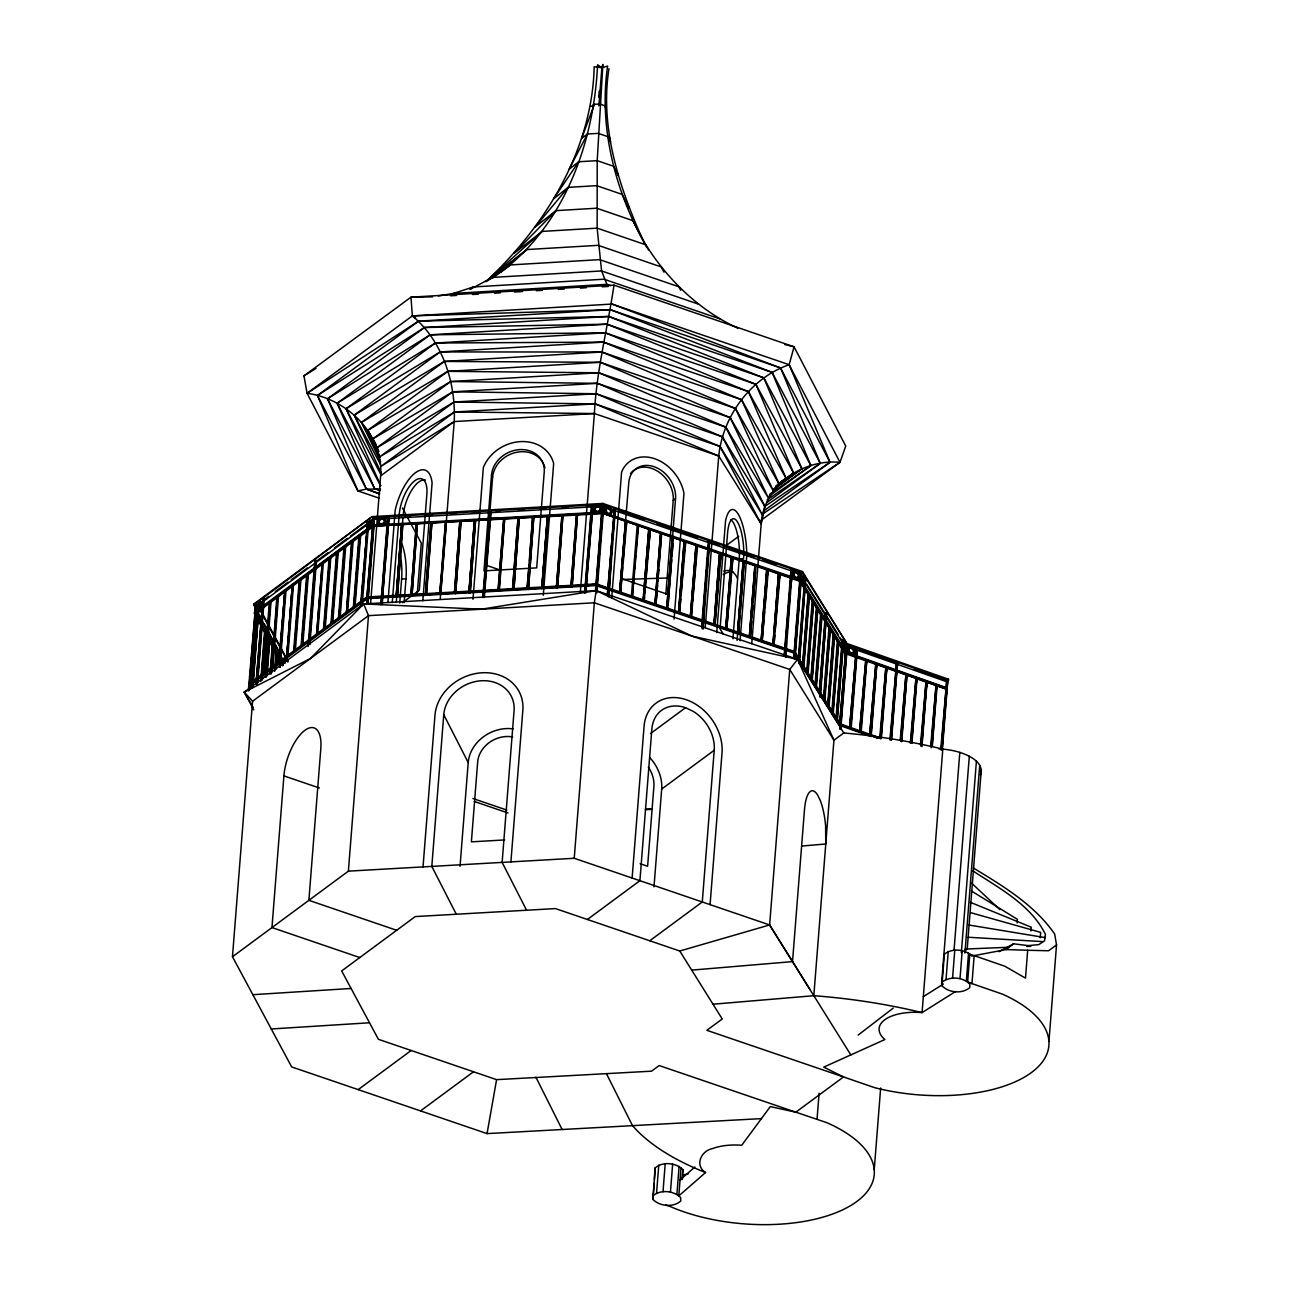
<?xml version="1.0" encoding="UTF-8"?>
<svg xmlns="http://www.w3.org/2000/svg" width="1289" height="1289" viewBox="0 0 1289 1289"><rect width="100%" height="100%" fill="white"/><g stroke="black" fill="none" stroke-linecap="round" stroke-linejoin="round"><path stroke-width="1.5" d="M370.571 603.639L380.626 475.899C383.768 434.071 346.822 398.607 307.072 393.29L303.962 375.856L410.982 297.163L613.983 285.143L794.072 346.805L845.745 446.042L839.977 462.316L760.623 520.659M938.795 748.877A40.894 19.271 4.5 0 1 959.806 752.405C969.264 755.37 984.828 762.717 980.381 775.043M440.226 599.192L454.211 421.551C456.032 382.914 442.675 341.182 412.335 315.886L410.982 297.163L432.54 296.857M256.511 610.615C258.009 603.461 258.219 619.912 256.527 611.373M941.937 985.698L942.13 982.186C949.832 975.886 963.157 976.998 969.908 984.232L969.699 987.745C962.013 994.045 948.688 992.949 941.937 985.698L944.338 954.214C952.039 947.914 965.364 949.026 972.099 956.261M944.144 957.727L944.338 954.214M255.48 608.65L253.675 604.106L372.134 516.615L602.849 503.435L802.499 571.575L847.63 644.79L948.462 680.27L948.543 679.239L847.711 643.775M248.342 690.662L255.738 604.235L256.769 604.589L250.163 688.697M248.874 690.84L255.738 604.235M248.793 685.071L249.84 685.426L250.227 680.431M250.533 676.499L253.933 633.237M254.255 629.306L255.335 615.53M255.705 610.76L256.769 604.589M251.5 686.973L257.848 610.712M251.967 685.571L253.353 667.879M253.659 663.948L257.22 618.72L258.396 618.639M252.547 685.539L253.933 667.847M254.255 663.899L257.816 618.672M252.676 686.892L258.718 610.051L253.127 685.506M761.428 1118.61L487.049 1133.611L291.668 1066.921L232.471 956.744L252.58 701.248L244.233 692.129L363.659 603.929L596.211 590.62L797.569 659.34L843.796 732.974A328.518 154.728 4.5 0 1 907.617 741.626L916.527 743.334A328.453 154.712 4.5 0 1 942.807 749.135L922.07 1012.606A40.894 19.271 4.5 0 0 884.931 1019.647A40.894 19.271 4.5 0 0 884.882 1039.546L823.768 1067.115L843.522 1076.943L874.264 1087.545A126.306 59.487 4.5 0 0 1031.007 1072.851A126.306 59.487 4.5 0 0 1002.665 994.222L967.62 982.105L969.827 954.134L1004.872 966.251L1025.496 978.125L1027.687 950.267L1006.193 949.558L974.162 955.616L971.97 983.588L967.62 982.105M255.963 683.283L263.198 598.724L264.245 599.079L257.623 683.186M256.092 684.233L260.732 625.246L261.909 625.165L258.493 668.427M256.43 684.685L263.198 598.724M256.978 684.781L257.848 672.939M258.219 669.039L260.475 639.521M260.845 635.606L261.715 623.779M262.021 619.848L263.037 606.99L261.989 606.636M263.713 598.902L262.537 599.691L264.245 599.079M257.413 682.203L258.187 672.359M260.684 681.51L264.551 632.351L265.727 632.271L262.005 679.464M261.458 676.177L264.857 632.915L266.033 632.851L262.312 680.044M264.326 673.148L269.997 601.721L271.028 602.092L265.47 672.874L264.422 672.52M265.615 663.497L264.841 673.325L263.794 672.971L269.369 602.189L270.416 602.543L269.804 610.406M265.937 659.565L268.257 630.079M268.563 626.132L269.482 614.337M265.421 676.806L268.37 639.457L269.53 639.376L266.597 676.741M265.727 677.386L266.033 673.454M266.501 667.557L266.807 663.626M267.435 655.763L268.209 645.918M266.469 675.388L266.775 671.456M267.097 667.509L269.256 639.989M267.065 675.339L269.852 639.956L268.676 640.021M270.013 674.083L272.172 646.546L273.349 646.482M270.481 672.697L272.495 647.126L273.655 647.046M271.061 672.649L271.367 668.717M272.14 658.888L272.607 652.991M271.189 674.002L277.457 596.211L278.505 596.565L272.93 667.364L271.882 667.009M271.657 672.616L271.963 668.685M272.575 660.822L273.042 654.925M272.317 667.815L273.397 654.055M273.703 650.123L274.638 638.329M274.944 634.397L275.862 622.587M276.184 618.656L277.264 604.895M277.57 600.964L277.876 597.033L276.845 596.678L271.786 667.638M274.605 671.36L275.991 653.652L277.167 653.587L275.927 669.313M275.073 669.958L276.297 654.232L277.473 654.151L276.394 667.911M275.814 667.96L276.893 654.184M279.568 658.196L283.129 612.968M283.435 609.036L284.515 595.276M279.342 666.655L279.665 662.723M280.084 658.373L282.404 628.871M282.71 624.939L283.644 613.145M283.951 609.214L285.03 595.454M279.665 667.235L279.971 663.303M280.245 667.186L280.712 661.289M280.986 665.188L281.292 661.257M283.983 663.319L284.257 659.855L285.739 660.355L284.257 659.855M285.159 663.239L285.433 659.775M287.028 652.685L286.722 656.617L292.297 585.818M287.334 648.754L288.269 636.943M288.575 633.012L290.895 603.526M291.201 599.594L292.136 587.784M287.866 648.931L291.411 603.703M291.733 599.772L292.651 587.977M396.674 930.287L308.877 900.334L320.816 748.619A36.318 15.291 -71.2 0 0 304.881 730.315A36.318 15.291 -71.2 0 0 283.902 775.881L271.963 927.581L359.776 957.55M294.182 651.106L299.854 579.679L300.901 580.034L295.326 650.816L294.279 650.462M295.326 643.42L294.698 651.283L293.666 650.929L299.225 580.131L300.273 580.485L299.499 590.33M295.632 639.489L296.567 627.679M296.873 623.747L297.807 611.953M298.113 608.021L299.193 594.261M301.642 645.596L307.314 574.169L308.361 574.523L302.786 645.306L301.739 644.951M303.092 633.962L302.174 645.773L301.127 645.402L306.701 574.62L307.733 574.975L307.12 582.837M303.414 630.031L305.574 602.511M305.88 598.579L306.814 586.769M308.071 646.546L314.838 560.586L315.966 560.312M308.828 644.242L315.451 560.135M309.795 638.281L310.713 626.486M311.02 622.555L313.356 593.053M313.662 589.121L314.58 577.327M314.903 573.396L315.289 568.401L314.242 568.03M315.418 566.661L315.869 560.941M309.876 644.597L316.498 560.489M317.561 628.839L322.363 567.885M324.038 629.048L329.71 557.621L330.757 557.976L325.182 628.774L324.135 628.42M324.876 625.294L324.57 629.225L323.523 628.871L329.098 558.089L330.129 558.443L329.049 572.203M325.182 621.362L327.503 591.86M327.809 587.929L328.743 576.135M331.499 623.538L337.17 552.111L338.217 552.465L332.643 623.264L331.595 622.909M332.175 621.749L332.643 615.852M332.949 611.921L335.285 582.419M335.591 578.487L336.51 566.693M336.832 562.761L337.605 552.933L336.558 552.562L330.983 623.36L332.03 623.715M338.975 618.027L344.63 546.6L345.678 546.955L340.103 617.737L339.071 617.383M340.425 606.41L339.49 618.204L338.443 617.85L344.018 547.052L345.065 547.406L344.598 553.303M340.731 602.479L341.666 590.668M341.972 586.737L342.89 574.942M343.212 571.011L344.292 557.251M347.112 610.728L349.432 581.226M349.738 577.295L350.672 565.5M350.979 561.569L352.058 547.793M354.362 601.093L355.297 589.299M355.603 585.367L357.923 555.865M358.229 551.934L359.164 540.139M354.878 601.27L358.439 556.042M358.761 552.111L359.679 540.317M360.469 606.104L367.703 521.546L368.751 521.9L362.128 606.007M360.984 606.281L361.822 595.582M362.145 591.651L363.063 579.857M363.369 575.925L364.304 564.131M364.61 560.183L365.689 546.423M366.012 542.492L366.978 530.166L368.074 530.423M367.156 527.894L367.607 522.174M361.081 605.637L367.703 521.546M362.048 599.691L362.354 595.76M362.66 591.828L363.595 580.034M363.901 576.102L364.819 564.308M365.141 560.377L366.221 546.6M366.527 542.669L367.494 530.343M367.671 528.071L367.945 524.591M368.219 521.723L367.043 522.512L368.751 521.9M253.595 605.121L372.134 516.615M366.656 597L366.575 598.08L596.275 584.964L596.356 583.885L366.656 597L248.745 684.105M946.948 687.891L846.019 652.057L800.807 579.873L602.011 512.023L372.312 525.155L372.231 526.218L601.931 513.103L800.727 580.936L845.938 653.12M366.527 603.945L373.149 517.679L374.471 517.904M366.672 604.219L367.156 598.096M373.262 520.498L366.914 597M373.407 518.774L374.583 518.694L373.439 518.259M373.101 525.686L373.02 526.766L255.496 613.564L254.449 613.21L372.569 525.139M367.558 603.59L374.326 517.614L373.746 525.058M367.864 604.154L373.987 526.17M232.471 956.744L348.384 871.155L368.493 615.659L363.659 603.929L310.536 658.453L244.233 692.129L253.756 709.868M380.803 604.686L387.715 516.857L388.891 516.792L381.979 604.605M381.238 603.397L387.377 525.413M387.554 523.141L388.005 517.421M382.414 603.333L382.559 597.161M389.181 517.356L382.64 596.098M387.957 602.076L395.191 510.251A37.832 15.919 -71.2 0 1 415.525 472.676A37.832 15.919 -71.2 0 1 432.089 483.004L422.824 600.771M392.259 602.656L399.171 514.827A27.23 11.456 -71.2 0 1 414.897 480.652A27.23 11.456 -71.2 0 1 426.852 494.396L419.312 590.201L402.394 602.688M396.094 596.694L401.749 524.832M396.319 601.995L396.948 594.003M397.254 590.024L402.909 518.162M399.735 602.994L401.62 579.051A27.23 6.961 86.4 0 0 400.412 555.011M404.118 602.72L406.003 578.777A27.23 6.961 86.4 0 0 401.572 543.168M416.299 523.995L410.788 596.146L416.444 524.285M417.346 593.021L421.277 543.12L402.442 508.059M430.864 523.173L425.354 595.309L431.009 523.447M439.758 594.197L445.414 522.335M441.547 573.75L439.613 593.907M441.853 569.819L445.559 522.625M423.034 866.901L434.973 715.202A45.389 38.461 -27.1 0 1 482.054 672.777A45.389 38.461 -27.1 0 1 522.851 710.191L510.911 861.89M526.573 910.227L502.13 862.389L514.069 710.69A36.318 30.775 -27.1 0 0 481.425 680.753A36.318 30.775 -27.1 0 0 443.754 714.702L431.815 866.401L456.274 914.239M454.324 593.359L459.835 521.207L454.711 590.62M468.874 592.537L474.529 520.675M472.982 599.321L483.343 467.569A37.832 32.048 -27.1 0 1 520.385 441.611A37.832 32.048 -27.1 0 1 553.658 463.573L543.281 595.309M460.044 866.337L468.213 762.54L443.754 714.702M491.512 475.061L483.971 570.866L536.691 567.869L544.232 472.048A27.23 23.073 -27.1 0 0 519.757 449.603A27.23 23.073 -27.1 0 0 491.512 475.061L492.607 477.204L483.149 597.58M482.843 597L489.611 511.024L490.787 510.96L484.019 596.936M484.326 597.5L491.093 511.54M497.989 590.861L503.645 519M512.555 590.04L518.065 517.888L512.41 589.75M527.104 589.202L532.615 517.05L529.505 560.892M529.199 564.824L526.959 588.912M541.67 588.38L547.326 516.518M541.896 587.591L547.309 518.774M485.744 281.711C545.311 226.365 592.263 149.814 594.181 66.754L601.866 67.753L607.602 66.061C598.483 128.739 615.739 192.996 646.836 247.407M561.875 515.681L556.365 587.832L562.02 515.971M500.712 272.269C564.614 224.592 594.084 142.096 597.564 64.772L601.866 67.753L598.853 105.875M598.724 97.11L599.192 91.148M643.114 240.479C619.155 187.018 599.611 127.869 608.956 68.671M576.441 514.843L570.93 586.994L576.586 515.133M580.243 593.198L594.39 413.543C596.549 370.104 607.715 327.857 613.983 285.143M584.61 593.037L591.522 505.207L602.511 504.885L595.744 590.845M585.045 591.748L588.509 547.728M588.815 543.797L591.184 513.779M591.232 513.231L591.812 505.787M585.786 592.972L592.843 505.433M586.221 591.683L586.366 585.528M592.988 505.723L586.463 584.449M810.137 989.791L769.63 924.954L574.233 858.281L594.342 602.785L596.211 590.62L692.048 636.122L797.569 659.34L833.935 740.192L813.826 995.704L712.994 1004.212M595.437 591.071L601.576 513.086M601.609 512.555L602.817 504.66L596.05 590.62M601.931 513.103L602.011 512.023M847.63 644.79L802.419 572.59L602.769 504.466L602.849 503.435M596.485 591.425L597.532 585.383M597.161 582.805L599.482 553.319M599.788 549.372L600.722 537.577M601.028 533.646L603.252 505.465M596.952 592.843L603.864 505.014M607.232 595.099L614.611 508.672L607.699 596.501M607.538 594.874L614.305 508.913L615.046 509.493M608.279 595.454L608.569 591.732M611.115 559.297L609.423 588.348M611.437 555.366L612.356 543.571M612.678 539.64L614.869 511.733M608.746 596.855L615.352 509.268M611.711 597.79L621.604 472.032A37.832 29.325 53.6 0 1 654.667 458.723A37.832 29.325 53.6 0 1 683.96 493.316L674.066 619.074M619.864 592.247L625.439 521.449M622.603 567.257L620.605 592.827L626.792 521.578L625.552 529.908M622.925 563.325L624.005 549.565M624.311 545.634L625.246 533.839M631.352 596.501L637.233 525.477M633.012 588.992L632.4 596.855L638.587 525.606L637.185 535.886M633.318 585.045L634.252 573.251M634.559 569.319L635.638 555.559M635.96 551.628L636.879 539.833M643.453 600.287L649.028 529.505M644.5 596.952L644.194 600.883L650.381 529.634L647.449 559.587M644.806 593.004L645.902 579.244M646.208 575.313L647.126 563.519M632.126 878.035L644.065 726.335A45.389 35.19 53.6 0 1 686.183 699.701A45.389 35.19 53.6 0 1 722.017 752.937L710.078 904.636M655.247 604.315L660.822 533.533M656.455 598.998L657.535 585.238M657.841 581.307L658.776 569.512M659.082 565.581L661.402 536.079M665.849 594.165L673.229 500.341A27.23 21.123 53.6 0 0 657.728 471.291A27.23 21.123 53.6 0 0 630.547 473.482M667.058 608.344L675.549 498.634A27.23 21.123 53.6 0 0 654.039 466.699A27.23 21.123 53.6 0 0 628.774 482.682L619.558 592.473L625.745 521.223M668.089 604.992L669.023 593.198M669.329 589.266L671.65 559.764M671.972 555.833L672.89 544.039M653.99 886.88L661.692 789.061A36.318 28.149 53.6 0 0 649.592 757.433M678.852 612.372L684.427 541.573M679.738 610.986L680.673 599.192M680.979 595.26L683.299 565.758M683.605 561.827L684.54 550.032M684.846 546.101L685.78 541.702L679.577 612.952M690.646 616.4L696.221 545.601M692.306 605.186L691.387 616.98L697.575 545.73L696.495 552.095M692.612 601.254L694.787 573.718M695.093 569.786L696.173 556.026M652.879 1195.918C660.419 1189.312 673.744 1190.585 680.656 1197.562L680.705 1201.074C673.18 1207.696 659.855 1206.407 652.927 1199.447L655.086 1167.947C662.61 1161.341 675.935 1162.63 682.864 1169.59L682.429 1179.129M652.927 1199.447L654.184 1183.463M654.49 1179.467L655.086 1167.947M656.568 1193.082L658.776 1165.127M701.603 627.308L708.37 541.348M701.925 627.082L708.998 540.881L702.086 628.71M703.955 611.179L703.713 621.62M704.261 607.248L705.196 595.437M705.502 591.506L706.42 579.712M706.743 575.78L707.822 562.02M708.128 558.089L709.417 541.702M703.133 629.064L709.723 541.477M705.212 627.646L718.73 455.984C722.903 415.928 750.762 378.048 789.158 364.706L794.072 346.805L784.727 344.485M662.997 1191.713L665.205 1163.741M714.235 624.44L719.81 553.658M670.441 1192.148L672.649 1164.176M718.07 585.705L714.976 625.036L721.163 553.787L719.616 566.048M718.376 581.774L719.31 569.98M716.748 632.609L725.546 520.82A37.832 10.989 85.2 0 1 737.775 513.457A37.832 10.989 85.2 0 1 746.782 552.933M676.902 1194.291L679.11 1166.319M680.995 1167.947L678.787 1195.918L705.55 1172.523C694.304 1165.465 701.152 1150.755 712.414 1148.628A40.894 19.271 4.5 0 1 741.739 1145.26L770.306 1106.59L795.812 1112.181L826.748 1122.638A126.306 59.487 4.5 0 1 847.066 1207.616A126.306 59.487 4.5 0 1 670.151 1206.504L665.801 1205.022M587.381 919.492L639.908 880.693L651.863 728.994A36.318 28.149 53.6 0 1 685.555 707.693L693.53 711.528A36.318 28.149 53.6 0 1 714.219 750.262L702.279 901.978L649.753 940.777M682.074 1179.612L682.864 1169.59M726.029 628.468L731.604 557.686M727.077 625.117L726.77 629.064L732.958 557.815L731.266 572.026M727.399 621.185L729.719 591.699M730.025 587.768L730.944 575.957M732.925 638.845L739.209 559.007A27.23 7.911 85.2 0 0 739.435 552.369M737.099 640.472L743.399 561.714M739.967 615.385L738.565 633.076L744.14 562.294M740.273 611.453L741.207 599.659M741.513 595.727L743.979 564.26M740.079 640.746L746.83 554.914M749.634 636.524L755.209 565.742M750.52 635.139L751.6 621.379M751.906 617.447L752.84 605.653M753.147 601.721L755.467 572.219M751.761 643.71L761.187 523.946C763.507 485.26 803.144 458.836 839.977 462.316L789.158 364.706L612.017 304.059L412.335 315.886L307.072 393.29L357.891 490.9L378.837 498.07M761.428 640.552L767.003 569.754M763.088 629.338L762.17 641.132L768.357 569.883L767.277 576.247M763.394 625.407L764.49 611.647M764.796 607.699L766.955 580.179M773.223 644.581L778.798 573.782M774.737 635.332L773.964 645.161L780.151 573.911L778.91 582.241M775.043 631.401L776.123 617.624M776.429 613.693L777.364 601.899M777.67 597.967L778.604 586.173M784.195 655.489L790.963 569.529M784.502 655.263L791.575 569.061L784.808 655.038M785.388 653.974L786.29 649.801M786.371 641.326L786.371 648.738M786.693 637.394L787.772 623.618M788.078 619.687L790.254 592.167M790.56 588.235L792.026 576.876M791.527 569.577L791.994 569.883M785.71 657.245L792.316 569.641M793.541 658.582L794.024 652.476M828.827 707.435L794.137 652.041L800.308 572.622M794.04 657.293L797.359 615.143M797.665 611.212L800.034 581.178M800.211 578.906L800.662 573.202M794.121 658.534L800.888 572.574M794.701 658.486L801.468 572.525M795.055 659.066L801.822 573.089M802.419 572.59L802.499 571.575M798.245 658.631L804.658 579.583M798.826 658.582L805.077 579.26L805.979 580.292L804.449 579.824L805.609 579.728M799.035 663.319L805.657 579.212L799.389 663.899M802.95 663.932L808.38 595.099L809.54 595.002L803.965 665.785M803.031 665.269L808.59 594.487M807.22 671.956L812.795 601.173M810.829 678.707L816.404 607.909L817.564 607.812L811.989 678.61L816.984 607.86M811.49 675.339L814.132 641.922M814.439 637.991L816.759 608.489L817.919 608.392L812.344 679.174L811.184 679.271M815.599 685.345L821.174 614.563M816.533 685.877L822.108 615.079L820.948 615.175M825.459 612.791L819.127 693.16L820.287 693.063M819.723 690.695L825.814 613.355M819.707 693.111L826.04 612.726L826.926 613.757L825.411 613.29L826.571 613.193M819.997 696.785L826.62 612.678L820.352 697.365M823.977 698.735L829.552 627.952M828.183 705.421L833.741 634.639M832.372 712.124L837.947 641.326M833.306 712.64L838.881 641.858L837.721 641.954M842.216 639.553L835.981 718.859L837.141 718.763L843.377 639.457M836.497 717.474L839.896 674.211M840.202 670.28L842.587 640.134M836.561 718.811L842.797 639.505M837.496 719.343L843.747 640.021M839.526 724.305L846.357 645.048L847.405 645.402L840.815 729.01M839.767 725.143L845.503 652.218M839.767 728.639L846.357 645.048M840.202 729.461L840.573 724.66M840.879 720.728L841.814 708.934M842.12 705.002L843.054 693.208M843.36 689.277L844.44 675.5M844.762 671.569L845.681 659.775M847.405 645.402L846.76 653.41L845.117 653.507L845.81 651.992L846.229 652.798M840.509 729.236L847.082 645.644M817.033 1119.351L819.079 1093.33M849.58 727.834L856.395 648.576L857.443 648.947L851.239 727.737L849.58 727.834L856.395 648.576M855.461 656.81L855.542 655.747M850.611 728.188L853.399 692.805M853.705 688.874L856.041 659.372M856.412 654.603L857.443 648.947M857.121 649.173L850.708 727.56M859.618 731.379L865.805 660.129L866.853 660.484L861.278 731.266L859.618 731.379L865.805 660.129M860.665 731.733L861.116 725.836M861.439 721.888L863.759 692.402M864.065 688.471L864.983 676.677M865.306 672.729L866.853 660.484M866.53 660.709L860.746 731.089M869.656 734.907L875.843 663.658L876.891 664.012L871.316 734.811L869.656 734.907L875.843 663.658M870.703 735.262L872.701 709.691M873.024 705.76L874.103 692M874.409 688.068L876.891 664.012M871.01 735.036L876.584 664.238M879.694 738.436L885.881 667.186L886.929 667.541L881.354 738.339M880.306 737.985L885.881 667.186M880.741 738.79L883.062 709.304M883.368 705.357L884.302 693.563M884.608 689.631L886.929 667.541M881.048 738.565L886.623 667.783M889.893 739.999L896.548 662.707L897.595 663.062L891.553 739.902M890.506 739.548L896.548 662.707M891.086 738.388L893.406 708.902M893.712 704.97L894.647 693.16M894.953 689.228L897.595 663.062M891.247 740.128L897.289 663.303M900.238 739.596L905.958 674.26L907.005 674.614L901.752 741.465M900.705 741.111L905.958 674.26M901.285 739.95L903.605 710.465M903.911 706.533L904.991 692.757M905.313 688.825L906.231 677.031M901.43 741.691L907.005 674.614M874.232 1169.671L880.661 1088.013M910.276 743.141L915.996 677.788L917.043 678.143L911.935 743.028M910.888 742.673L915.996 677.788M911.629 739.564L912.709 725.788M913.031 721.856L913.949 710.062M914.255 706.13L915.351 692.37M915.657 688.439L917.043 678.143M911.629 743.254L916.737 678.368M920.475 744.704L926.05 681.317L927.081 681.672L921.973 746.573M920.942 746.202L926.05 681.317M921.522 745.058L924.31 709.659M924.616 705.728L927.081 681.672M921.828 744.833L926.775 681.897M930.674 746.267L936.088 684.846L937.119 685.2L932.334 746.17M931.125 747.781L936.088 684.846M931.705 746.621L932.028 742.69M932.334 738.758L933.252 726.964M933.574 723.032L934.654 709.256M934.96 705.325L935.895 693.53M936.201 689.599L937.119 685.2M932.028 746.395L936.813 685.442M940.712 749.795L946.754 680.366L947.802 680.737L942.372 749.699M941.324 749.344L946.754 680.366M800.791 581.049L799.631 581.146L844.907 653.442L946.545 689.196L947.254 687.665M941.743 750.15L942.372 742.287M942.678 738.355L943.612 726.561M943.919 722.63L944.998 708.853M945.304 704.922L947.802 680.737M942.066 749.924L947.528 680.447L941.888 678.465M941.566 984.119L959.806 752.405M946.029 979.431L948.237 951.459M954.069 949.929L969.312 756.305M952.571 978.142L954.778 950.17M961.336 952.829L976.418 761.203M960.015 978.689L962.206 950.718M964.929 953.054L979.704 765.295M967.185 949.268L981.332 769.517M966.363 980.929L968.555 952.958M1017.166 922.924L1017.44 919.347L971.39 890.973M1030.926 930.948L1031.232 927.194L970.279 902.284M1040.255 937.78L1040.674 932.382L970.714 912.676M1048.94 1041.448L1056.529 944.918L1054.66 934.009C1034.471 904.846 1003.132 886.091 973.356 867.98M487.049 1133.611L496.603 1079.65L651.541 1071.175L659.162 1065.552L795.812 1112.181L843.522 1076.943L706.871 1030.314L722.227 1018.971L679.77 951.008L555.43 908.584L415.251 916.576L341.666 970.923L378.402 1039.305L496.603 1079.65M381.286 473.144L354.233 415.122L444.334 361.436L600.271 362.29L730.17 417.652L768.679 498.569L725.788 427.142L597.452 383.332L452.761 391.824L376.775 447.831L378.708 451.327L376.775 447.831L454.05 402.023L595.228 403.892L718.73 455.984L761.187 523.946L765.005 506.625L725.788 427.142L598.805 372.779L447.863 371.345L361.516 422.373L380.706 462.026M601.866 67.753L602.881 64.45L597.21 160.658L597.145 228.153L601.592 270.948L606.926 284.337L610.712 285.642M605.846 108.212L604.493 105.617L599.772 103.99L594.455 104.312L581.613 138.39L587.462 134.008L598.241 133.363L607.812 136.65L610.551 141.919L609.214 136.054M587.462 134.008L569.061 169.31L578.68 161.753L597.21 160.658L613.645 166.281L618.366 175.336L616.69 171.727M578.68 161.753L553.529 198.941L568.159 187.356L596.694 185.664L621.991 194.333L629.241 208.27L626.808 205.273M797.569 659.34L789.738 669.458L769.63 924.954L679.77 951.008M568.159 187.356L535.096 227.057L555.978 210.639L596.662 208.222L632.754 220.58L648.512 249.889M555.978 210.639L513.908 253.466L542.202 231.408L597.145 228.153L645.886 244.846C668.121 280.341 699.621 310.391 737.743 328.179M542.202 231.408L490.11 277.973L526.943 249.55L598.128 245.329L661.289 266.952L663.996 272.172M680.044 1179.983L694.9 1166.98M490.046 279.31L526.943 249.55M1006.193 949.558L1013.557 943.806L1028.3 945.627L1038.805 944.611L1044.589 940.793L1045.411 934.332C1030.797 904.669 999.136 888.218 972.567 870.671M858.136 1035.099L893.213 1008.111M470.243 289.332L492.43 277.425L510.315 264.922L599.627 259.637L678.836 286.754L680.656 290.251M492.801 277.941L510.315 264.922M380.626 475.899L454.211 421.551L594.39 413.543L718.73 455.984M256.253 604.412L255.077 605.202L256.124 605.556L255.689 604.75M315.402 560.634L316.45 561.005L314.838 560.586M263.584 600.046L263.149 599.24M368.09 522.867L367.655 522.045M265.695 598.708L268.885 596.34M275.298 591.603L288.108 582.145M291.298 579.792L307.314 567.966M315.322 562.052L328.131 552.594M334.528 547.857L347.337 538.399M350.544 536.047L366.543 524.22M262.408 602.092L372.875 520.514M254.4 612.243L372.312 525.155M248.664 685.168L367.011 597.822L596.227 584.723L795.071 652.798L840.283 724.982L877.777 738.178M249.84 685.426L367.365 598.628L596.082 585.56L794.04 653.12L839.252 725.304L871.251 736.551M602.156 513.167L799.696 581.258M673.229 500.341L675.549 498.634M661.563 534.113L655.988 604.895M596.581 583.965L590.153 584.835M673.357 538.141L667.783 608.924M708.95 541.396L709.997 541.751M726.013 545.714L738.71 536.337M755.934 566.322L750.359 637.104M650.526 733.554L685.555 707.693M661.692 789.061L714.219 750.262M855.235 655.972L856.589 656.101M895.404 670.103L896.435 670.457M895.307 671.166L896.354 671.537M839.848 724.08L840.879 724.434M839.461 725.369L840.492 725.739M945.514 688.825L946.851 688.971M249.454 683.573L250.533 683.895M256.914 678.062L257.993 678.385M309.086 640.536L310.166 640.875M361.339 601.947L362.418 602.269M249.357 684.652L250.453 684.975M256.833 679.126L257.913 679.464M252.58 701.248L368.493 615.659L594.342 602.785L789.738 669.458L833.935 740.192L843.796 732.974M358.181 1089.624L411.175 1050.487M420.536 1110.909L473.53 1071.771M764.2 510.637L830.035 462.3L789.158 364.706M1056.529 944.918L1048.569 950.766L1027.687 950.267M775.962 485.921L793.605 473.031L755.886 384.315L606.974 324.2L424.516 327.503L317.432 395.465L357.891 490.9L366.366 489.095L380.464 489.111M773.046 489.917L801.935 468.793L763.829 377.854L608.698 316.466L418.538 321.154L307.072 393.29M769.001 496.217L810.878 465.555L772.095 372.376L610.39 309.698L412.335 315.886L415.622 318.174M766.826 502.565L820.287 463.379L780.586 367.961L612.017 304.059M777.589 484.664L793.605 473.031L748.442 391.663L605.234 332.804L430.172 334.818L327.487 398.817L366.366 489.095L379.482 493.961M774.093 488.595L801.935 468.793L755.886 384.315L605.234 332.804L435.424 343.019L337.09 403.248L374.6 488.563L380.223 490.593M946.593 680.64L948.543 679.239M948.462 680.27L946.513 681.655L846.357 646.417M946.545 689.196L845.471 652.75L801.307 582.241M487.484 280.873L492.43 277.425L601.592 270.948L698.412 304.107M769.694 494.299L810.878 465.555L763.829 377.854L606.974 324.2L430.172 334.818L337.09 403.248L380.577 485.776M767.213 499.81L820.287 463.379L772.095 372.376L608.698 316.466L424.516 327.503L327.487 398.817L374.6 488.563L380.303 490.497M764.232 506.803L830.035 462.3L780.586 367.961L610.39 309.698L418.538 321.154L317.432 395.465L366.366 489.095L379.691 493.639M762.041 514.408L839.977 462.316M470.066 289.171L473.417 286.948L604.025 279.214L719.89 318.882M923.327 996.671L943.419 984.023M955.552 991.515L922.07 1012.606A328.518 154.728 4.5 0 0 895.791 1006.806L886.88 1005.114A328.518 154.728 4.5 0 0 813.826 995.704M591.055 106.423L594.455 104.312M303.962 375.856L315.966 368.477M454.211 421.551L380.674 466.505L454.534 411.981L595.228 403.892L720.019 446.477L762.492 515.133L722.372 436.81L597.452 383.332L450.683 381.544L367.768 430.317L378.402 451.408M998.894 951.733L1013.557 943.806M438.244 295.922L453.406 293.441L473.417 286.948M682.912 1175.036L688.471 1173.667M596.211 590.62L481.425 609.214L363.659 603.929M800.872 579.969L799.792 580.179M799.986 581.71L801.146 581.613M803.901 586.769L805.061 586.672M804.272 587.333L805.432 587.236M803.82 587.832L804.981 587.736M804.175 588.412L805.335 588.316M812.569 601.786L813.73 601.689L808.155 672.487L806.995 672.584M824.863 620.235L826.023 620.138M825.218 620.799L826.378 620.702M824.783 621.298L825.943 621.201M825.137 621.878L826.297 621.781M829.326 628.565L830.487 628.468L824.928 699.25L823.768 699.363M841.636 646.997L842.797 646.901M841.991 647.577L843.151 647.481M794.636 651.88L840.364 723.919L879.743 737.759M841.556 648.077L842.716 647.98M794.411 652.508L795.571 652.411M841.91 648.641L843.07 648.544M793.976 653.007L795.136 652.911M794.33 653.571L795.49 653.475M843.344 649.737L844.504 649.64M798.165 659.694L799.325 659.597M798.519 660.274L799.679 660.161M819.208 692.096L820.368 692M819.482 693.74L820.642 693.627M739.209 559.007L743.544 558.636A27.23 7.911 85.2 0 0 743.753 553.706M802.048 846.003L825.766 843.989L825.605 825.75A36.318 10.538 85.2 0 0 820.303 800.517L817.629 795.023A36.318 10.538 85.2 0 0 804.465 809.911L792.526 961.61L691.71 970.118M401.62 579.051L406.003 578.777M256.994 617.077L258.171 616.996M256.914 618.14L258.09 618.076M261.039 625.826L262.215 625.745M252.853 994.689L351.091 988.47M271.286 1028.976L369.524 1022.773M453.406 293.441L606.926 284.337M450.522 295.793L456.515 295.439M472.483 294.488L478.477 294.134M494.444 293.183L500.438 292.829M514.408 292.007L522.399 291.54M536.369 290.702L542.363 290.347M558.33 289.397L564.324 289.042M580.308 288.108L586.286 287.737M602.269 286.803L608.263 286.448M372.054 517.63L602.769 504.466M382.543 517.856L388.537 517.501M404.504 516.599L410.498 516.245M426.482 515.342L432.476 515.004M450.457 513.973L456.451 513.634M472.418 512.716L478.412 512.378M496.394 511.346L500.39 511.121M518.371 510.09L524.365 509.751M540.333 508.833L546.327 508.494M562.31 507.576L568.304 507.238M586.286 506.206L590.281 505.981M374.471 519.322L602.172 506.319L799.261 573.573L801.371 576.94M375.115 525.574L393.161 524.542M399.187 524.204L415.235 523.286M421.261 522.947L439.307 521.916M447.347 521.449L461.381 520.659M465.393 520.418L483.456 519.386M505.53 518.13L489.03 518.484M511.54 517.791L529.602 516.76M533.614 516.535L551.676 515.503M555.688 515.262L573.734 514.23M579.76 513.892L595.808 512.974M372.666 525.96L601.882 512.861M601.737 513.699L372.473 526.202M381.496 596.759L367.446 597.548L249.921 684.362L248.874 684.008M387.506 596.404L403.57 595.486M409.58 595.147L425.628 594.229M431.654 593.891L449.716 592.859M453.728 592.634L471.774 591.603M477.8 591.248L493.848 590.33M499.874 589.991L517.92 588.96M521.932 588.735L539.994 587.703M544.006 587.478L562.068 586.431M568.078 586.092L586.141 585.061M504.595 839.945L471.387 841.846L477.671 761.992A27.23 23.073 -27.1 0 1 512.684 736.97M348.384 871.155L574.233 858.281M646.031 809.121L652.057 808.799M1008.916 947.254L965.235 949.058L966.057 950.444M1026.785 946.513L1030.749 946.352M622.764 579.486L668.975 577.923M645.306 809.653L651.154 809.46M535.161 1077.54L536.063 1077.507L562.117 1129.502M594.39 413.543L454.534 411.981L379.385 457.096L454.05 402.023L596.243 393.757L722.372 436.81L765.005 506.625M968.136 937.248L1042.511 941.598M969.086 925.035L1045.153 937.619M604.396 505.53L610.068 507.463M657.293 523.576L666.751 526.798M708.306 540.977L719.649 544.86M763.104 559.684L776.316 564.195M791.269 569.287L797.101 571.285M619.316 511.121L643.952 519.531M664.802 526.637L697.011 537.642M729.236 548.631L753.872 557.041M601.834 512.635L800.26 580.566M845.729 645.515L846.776 645.87M855.767 649.044L856.814 649.398M895.936 663.174L896.983 663.529M946.142 680.834L947.173 681.188M865.177 660.58L866.224 660.935M875.231 664.109L876.262 664.463M885.269 667.654L886.316 668.008M915.383 678.24L916.431 678.594M925.421 681.768L926.469 682.139M935.46 685.313L936.507 685.667M621.234 578.487L668.008 594.455M399.171 514.827L401.781 515.713M596.356 583.885L795.152 651.718M598.08 585.142L794.137 652.041M487.323 565.662L500.519 570.157M367.123 528.989L368.155 529.344M366.414 530.52L367.462 530.875M359.985 536.385L358.954 536.031L353.379 606.813L354.427 607.183M352.525 541.896L351.478 541.541L346.435 612.517M850.192 727.383L851.239 727.737M860.23 730.911L861.278 731.266M870.268 734.44L871.316 734.811M322.153 563.776L316.578 634.559M314.87 567.579L315.902 567.933M314.774 568.658L315.821 569.013M314.162 569.11L315.209 569.464M361.468 600.851L362.499 601.206M360.839 601.302L361.806 602.736L360.759 602.382M284.821 591.345L278.73 661.95L279.777 662.304M262.618 606.168L263.649 606.523M262.521 607.248L263.568 607.602M261.909 607.699L262.956 608.054M255.141 611.679L256.189 612.049M254.529 612.146L283.226 664.834M255.061 612.758L256.108 613.113M309.215 639.441L310.246 639.795M308.506 640.971L309.553 641.326M256.334 678.481L257.381 678.852M256.253 679.561L257.301 679.915M472.87 798.487L506.835 810.088M474.304 801.468L508.027 812.988M640.117 863.694L647.61 866.256L653.894 786.403A27.23 21.123 53.6 0 0 648.367 767.132M283.902 775.881L319.398 787.998M258.96 608.859L260.007 609.23A3.948 1.676 -71 0 1 259.492 609.488M851.723 646.74L857.362 648.721M859.666 650.059L895.565 662.691M914.465 669.329L942.807 679.303M846.873 653.024L946.625 688.117M841.218 724.885L878.856 738.13M839.816 724.611L877.374 737.824M970.875 882.466L999.91 909.663M255.85 613.886L256.769 611.26M806.705 584.304L838.253 634.671M840.347 638.023L842.458 641.374M804.529 581.967L842.378 642.405M800.84 581.855L844.988 652.363M794.604 652.411L797.746 657.454M799.857 660.806L803.015 665.849M805.109 669.2L836.658 719.568M830.922 710.803L835.127 717.506M769.614 924.97L850.821 1054.901M723.226 633.995L720.035 628.887L727.576 533.066A27.23 7.911 85.2 0 1 736.39 520.434A27.23 7.911 85.2 0 1 743.753 551.998M244.233 692.129L253.224 707.339M258.638 606.378L288.011 661.048M257.607 605.637L287.93 662.063M253.675 604.106L255.56 607.618M259.347 614.66L261.232 618.172M264.068 623.457L273.51 641.036M275.411 644.564L280.132 653.346M258.316 613.918L282.887 659.646M255.705 612.404L283.306 663.771M256.882 616.351L265.341 632.077M267.21 635.574L279.423 658.276M281.292 661.773L283.177 665.269M256.285 615.739L264.744 631.497M266.63 634.994L272.269 645.499M275.105 650.752L278.859 657.761M254.32 613.306L278.778 658.84M280.664 662.337L282.549 665.833M250.05 684.266L251.951 687.81M249.357 684.717L251.226 688.213M378.144 449.7L367.768 430.317L447.863 371.345L600.271 362.29L735.471 408.468L779.249 484.261L776.107 486.646L779.249 484.261L741.594 399.751L603.526 342.117L435.424 343.019L346.048 408.726L380.771 485.631M380.062 457.128L361.516 422.373L444.334 361.436L601.866 352.01L741.594 399.751L786.016 478.203L781.215 481.78L786.016 478.203L748.442 391.663L603.526 342.117L440.161 351.929L346.048 408.726L380.448 473.708M761.187 523.946L720.019 446.477L596.243 393.757L452.761 391.824L372.875 438.856L375.679 444.157L372.875 438.856L450.683 381.544L598.805 372.779L730.17 417.652L773.448 491.077L735.471 408.468L601.866 352.01L440.161 351.929L354.233 415.122L380.481 464.507M547.471 516.808L541.815 588.654M542.782 586.946L548.357 516.164L542.991 588.59M503.79 519.29L498.134 591.152M499.101 589.444L504.676 518.645L499.31 591.087M446.445 521.981L440.79 593.842M454.26 592.005L454.179 593.069M426.321 593.601L431.896 522.802L426.53 595.244M606.442 1073.64L632.512 1125.668L636.589 1130.099A213.104 100.365 4.5 0 0 705.55 1172.523M256.688 610.519L255.883 608.456L255.351 611.437M468.213 762.54A36.318 30.775 -27.1 0 1 513.135 728.881M723.21 574.62A50.158 21.107 -71.2 0 1 733.28 572.042M730.976 519.773A27.23 7.911 85.2 0 1 739.403 550.629M403.231 514.585A27.23 11.456 -71.2 0 1 425.467 480.088M492.607 477.204A27.23 23.073 -27.1 0 1 517.388 452.149A27.23 23.073 -27.1 0 1 544.925 468.052M723.87 571.108A50.158 21.107 -71.2 0 1 737.437 578.374M849.548 652.669A2.884 2.224 54.6 0 1 849.693 648.319A2.884 2.224 54.6 0 1 853.399 651.299A2.884 2.224 54.6 0 1 850.112 653.12M843.731 643.485A3.948 1.144 85.2 0 0 844.811 649.994A3.948 1.144 85.2 0 0 845.793 645.032A3.948 1.144 85.2 0 0 843.731 643.485A2.884 0.838 85.2 0 1 844.488 646.917A2.884 0.838 85.2 0 1 843.651 649.076M843.054 649.14A3.948 1.144 85.2 0 1 842.652 643.227A3.948 1.144 85.2 0 1 844.44 644.194M844.666 648.963A3.948 1.144 85.2 0 1 843.651 650.107M802.451 577.681A2.884 0.838 85.2 0 1 803.128 580.872A2.884 0.838 85.2 0 1 802.515 583.111M802.29 584.062A3.948 1.144 85.2 0 1 801.114 580.356M801.065 579.341A3.948 1.144 85.2 0 1 802.821 577.359M803.305 582.918A3.948 1.144 85.2 0 1 803.128 583.563M798.729 578.117A3.948 3.061 53.6 0 1 793.186 574.62A3.948 3.061 53.6 0 1 797.665 571.784A3.948 3.061 53.6 0 1 798.729 578.117A3.948 3.061 53.6 0 0 797.456 572.542A3.948 3.061 53.6 0 0 792.703 573.283M793.976 577.73A3.948 3.061 53.6 0 1 792.509 574.137M607.892 513.747A2.884 2.24 53.6 0 1 605.749 509.735A2.884 2.24 53.6 0 1 609.504 509.429A2.884 2.24 53.6 0 1 609.697 513.602M606.152 513.634A3.948 3.061 53.6 0 1 605.476 508.269A3.948 3.061 53.6 0 1 610.47 509.284A3.948 3.061 53.6 0 1 610.293 514.472M599.014 511.54A2.884 2.449 -26.5 0 1 594.986 509.783A2.884 2.449 -26.5 0 1 598.934 506.964A2.884 2.449 -26.5 0 1 599.627 511.105M596.533 512.813A3.948 3.351 -26.5 0 1 594.438 508.124A3.948 3.351 -26.5 0 1 600.207 506.448A3.948 3.351 -26.5 0 1 600.303 511.717M380.352 524.011A2.884 2.449 -26.5 0 1 379.901 520.224A2.884 2.449 -26.5 0 1 384.186 519.983A2.884 2.449 -26.5 0 1 383.139 523.866M379.772 524.849A3.948 3.351 -26.5 0 1 379.401 519.435A3.948 3.351 -26.5 0 1 385.363 519.821A3.948 3.351 -26.5 0 1 382.64 525.042M369.669 526.637A2.884 1.225 -71 0 1 369.814 523.398A2.884 1.225 -71 0 1 371.78 521.336M368.831 525.558A3.948 1.676 -71 0 1 371.135 520.611A3.948 1.676 -71 0 1 372.892 522.609A3.948 1.676 -71 0 1 370.588 527.555M369.234 527.572A3.948 1.676 -71 0 1 368.831 526.395M261.184 606.797A2.884 1.225 -71 0 1 260.459 607.925M259.701 608.489A2.884 1.225 -71 0 1 258.976 605.782A2.884 1.225 -71 0 1 261.184 603.01M260.007 602.785A3.948 1.676 -71 0 1 262.166 602.753M262.166 605.234A3.948 1.676 -71 0 1 261.055 608.021M258.654 609.246A3.948 1.676 -71 0 1 259.492 603.494M258.106 610.148A3.948 0.967 86.7 0 1 257.607 615.159A3.948 0.967 86.7 0 1 256.269 611.405M256.237 610.374A3.948 0.967 86.7 0 1 256.865 607.393A3.948 0.967 86.7 0 1 257.945 609.214M255.093 611.469A3.948 0.967 86.7 0 1 256.334 607.876M284.917 590.7L279.342 661.499L280.39 661.853L285.965 591.055L284.917 590.7M292.377 585.19L286.819 655.972L287.866 656.343L293.425 585.544L292.377 585.19M322.25 563.132L316.675 633.93L317.722 634.285L323.281 563.502L322.25 563.132M352.106 541.09L346.532 611.872L347.579 612.227L353.154 541.444L352.106 541.09M359.567 535.579L353.992 606.362L355.039 606.716L360.614 535.934L359.567 535.579M401.604 524.542L396.239 596.968L401.604 524.542M402.78 524.478L397.415 596.904L402.78 524.478M417.33 523.64L411.964 596.082L417.33 523.64M461.011 521.143L455.645 593.584L461.011 521.143M474.384 520.385L469.019 592.811L474.384 520.385M475.56 520.321L470.195 592.747L475.56 520.321M519.241 517.824L513.876 590.249L519.241 517.824M533.791 516.986L528.442 589.427L533.791 516.986M562.906 515.326L557.557 587.768L562.906 515.326M577.472 514.488L572.107 586.93L577.472 514.488M648.721 529.731L643.147 600.513L648.721 529.731M660.516 533.759L654.941 604.541L660.516 533.759M672.31 537.787L666.735 608.569L672.31 537.787M684.105 541.815L678.546 612.597L684.105 541.815M695.915 545.827L690.34 616.625L695.915 545.827M719.504 553.883L713.929 624.682L719.504 553.883M731.298 557.911L725.723 628.694L731.298 557.911M743.092 561.94L737.517 632.722L743.092 561.94M754.887 565.968L749.328 636.75L754.887 565.968M766.697 569.996L761.122 640.778L766.697 569.996M778.492 574.008L772.917 644.806L778.492 574.008M808.01 594.535L802.451 665.317L803.611 665.221L809.17 594.438L808.01 594.535M812.215 601.222L806.64 672.02L807.8 671.907L813.375 601.125L812.215 601.222M820.594 614.611L815.019 685.394L816.179 685.297L821.754 614.515L820.594 614.611M828.972 628.001L823.397 698.783L824.557 698.686L830.132 627.904L828.972 628.001M833.161 634.687L827.602 705.486L828.763 705.373L834.321 634.591L833.161 634.687M833.532 635.268L827.957 706.05L829.117 705.953L834.692 635.155L833.532 635.268M837.367 641.374L831.792 712.173L832.952 712.076L838.527 641.278L837.367 641.374M602.785 505.159L603.816 505.514L602.785 505.159M855.767 656.6L856.814 656.955L855.767 656.6M801.42 573.041L800.26 573.138L801.42 573.041M843.344 639.972L842.184 640.069L843.344 639.972M388.843 517.292L387.667 517.356L388.843 517.292M490.755 511.475L489.578 511.54L490.755 511.475M592.65 505.659L591.474 505.723L592.65 505.659M849.161 650.268A2.884 2.224 54.6 0 0 853.173 652.846A2.884 2.224 54.6 0 0 852.416 648.222A2.884 2.224 54.6 0 0 849.161 650.268M848.275 650.204A3.948 3.029 54.6 0 0 853.753 653.732A3.948 3.029 54.6 0 0 852.706 647.4A3.948 3.029 54.6 0 0 848.275 650.204M847.63 650.655A3.948 3.029 54.6 0 0 853.125 654.184A3.948 3.029 54.6 0 0 852.077 647.851A3.948 3.029 54.6 0 0 847.63 650.655M844.005 644.21A2.884 0.838 85.2 0 0 844.811 648.979A2.884 0.838 85.2 0 0 845.52 645.338A2.884 0.838 85.2 0 0 844.005 644.21M802.644 578.165A2.884 0.838 85.2 0 0 803.45 582.934A2.884 0.838 85.2 0 0 804.159 579.293A2.884 0.838 85.2 0 0 802.644 578.165M802.37 577.44A3.948 1.144 85.2 0 0 803.45 583.965A3.948 1.144 85.2 0 0 804.433 578.987A3.948 1.144 85.2 0 0 802.37 577.44M793.46 575.136A2.884 2.24 53.6 0 0 797.52 577.698A2.884 2.24 53.6 0 0 796.731 573.057A2.884 2.24 53.6 0 0 793.46 575.136M794.072 574.685A2.884 2.24 53.6 0 0 798.133 577.23A2.884 2.24 53.6 0 0 797.359 572.606A2.884 2.24 53.6 0 0 794.072 574.685M606.265 510.589A2.884 2.24 53.6 0 0 610.325 513.151A2.884 2.24 53.6 0 0 609.536 508.511A2.884 2.24 53.6 0 0 606.265 510.589M605.363 510.525A3.948 3.061 53.6 0 0 610.905 514.021A3.948 3.061 53.6 0 0 609.842 507.689A3.948 3.061 53.6 0 0 605.363 510.525M596.581 511.33A2.884 2.449 -26.5 0 0 600.255 508.027A2.884 2.449 -26.5 0 0 595.663 507.141A2.884 2.449 -26.5 0 0 596.581 511.33M596.243 512.232A3.948 3.351 -26.5 0 0 601.27 507.737A3.948 3.351 -26.5 0 0 594.986 506.529A3.948 3.351 -26.5 0 0 596.243 512.232M380.722 523.656A2.884 2.449 -26.5 0 0 384.396 520.353A2.884 2.449 -26.5 0 0 379.788 519.467A2.884 2.449 -26.5 0 0 380.722 523.656M380.384 524.559A3.948 3.351 -26.5 0 0 385.395 520.063A3.948 3.351 -26.5 0 0 379.127 518.855A3.948 3.351 -26.5 0 0 380.384 524.559M370.007 525.896A2.884 1.225 -71 0 0 371.006 521.159A2.884 1.225 -71 0 0 368.445 524.107A2.884 1.225 -71 0 0 370.007 525.896M370.088 526.685A3.948 1.676 -71 0 0 371.441 520.224A3.948 1.676 -71 0 0 367.945 524.252A3.948 1.676 -71 0 0 370.088 526.685M259.427 607.57A2.884 1.225 -71 0 0 260.426 602.833A2.884 1.225 -71 0 0 257.848 605.782A2.884 1.225 -71 0 0 259.427 607.57M259.492 608.36A3.948 1.676 -71 0 0 260.861 601.899A3.948 1.676 -71 0 0 257.349 605.927A3.948 1.676 -71 0 0 259.492 608.36"/></g></svg>
